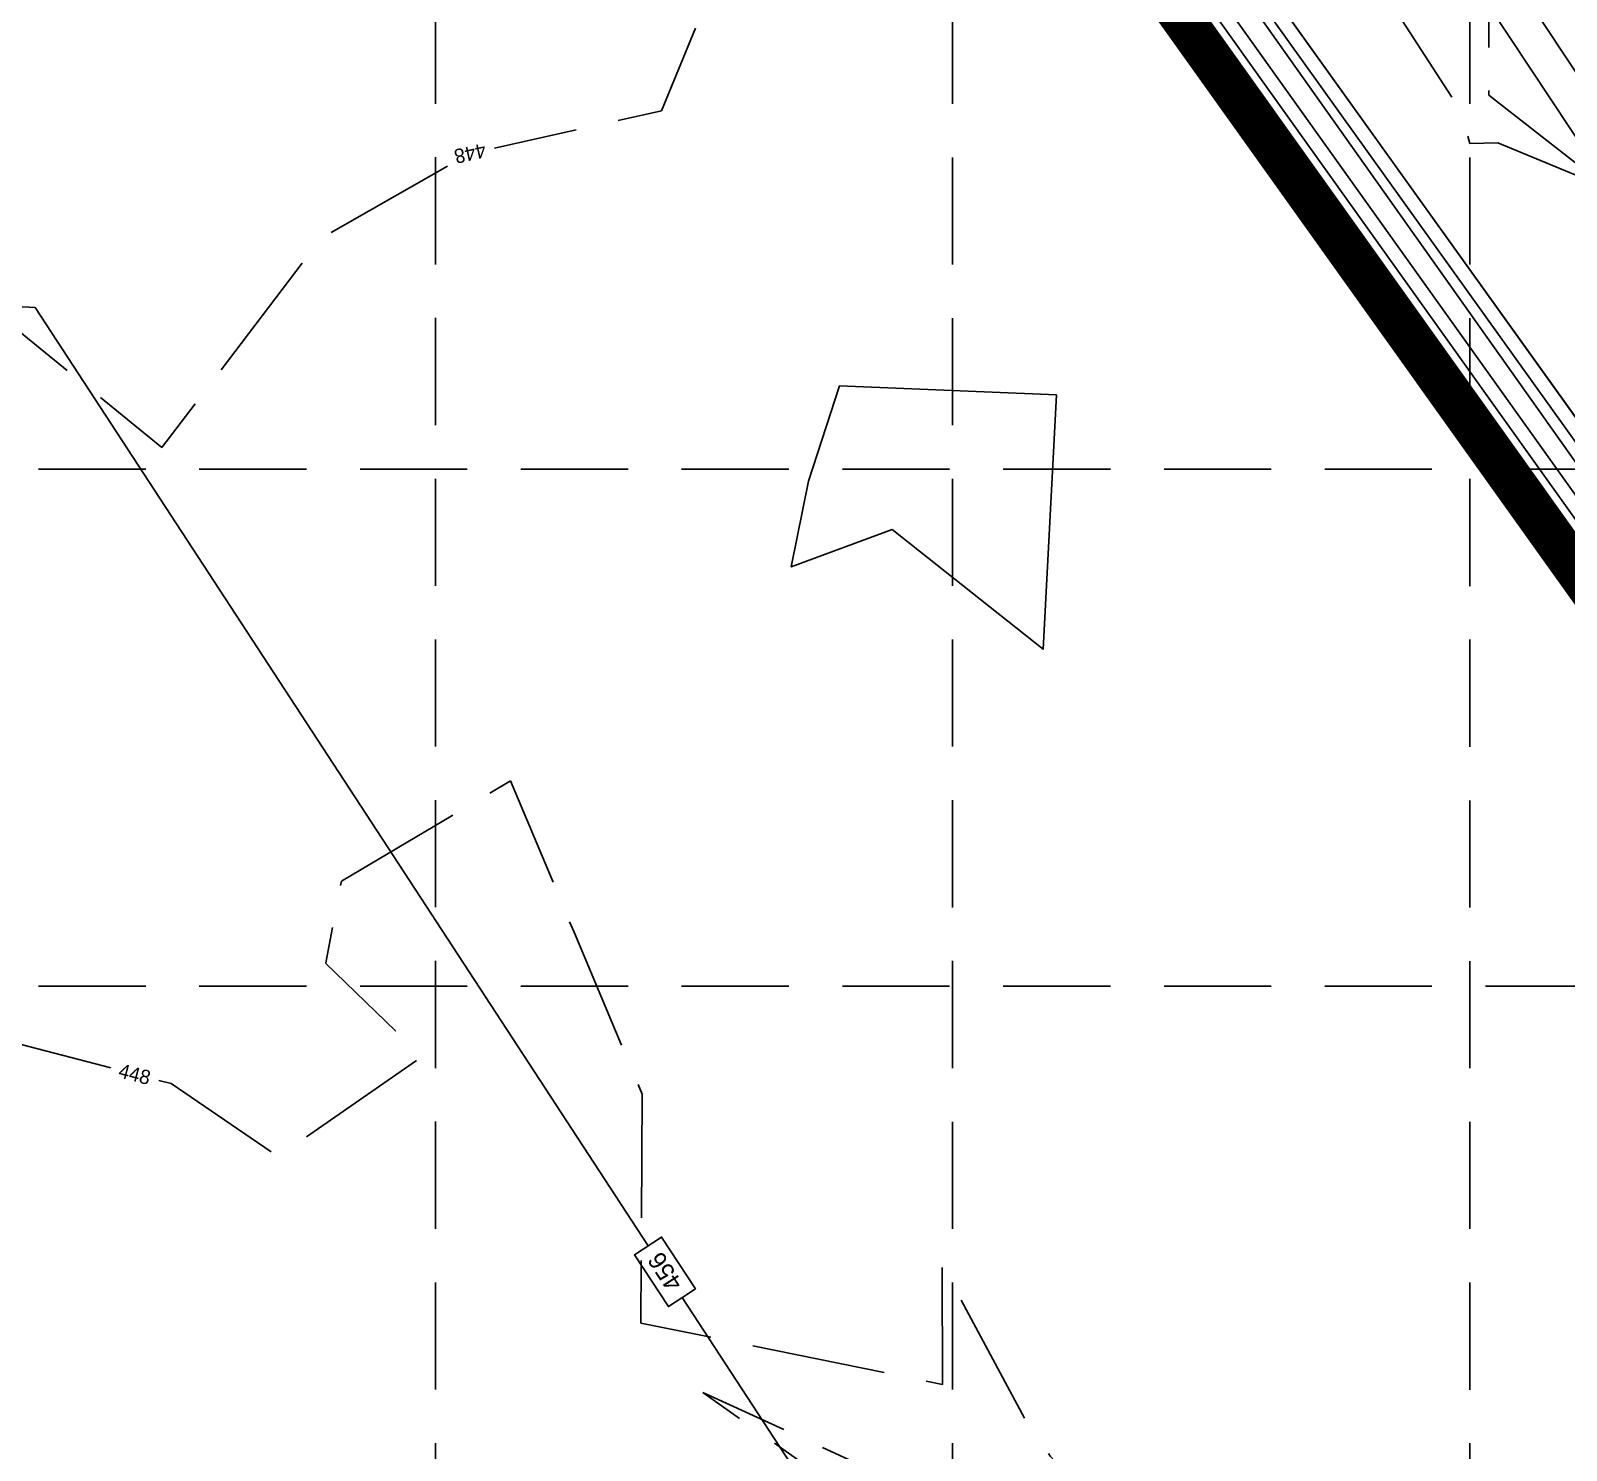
# Model space of a CAD drawing. Header units: inches. Extents: x 2439273 to 2445077, y 7048639 to 7057917.
# Drawn here: x 2441627.6 to 2442057.4, y 7053582.3 to 7053979.8 of the extents above; entities that cross this region are included whole.
import ezdxf
from ezdxf.enums import TextEntityAlignment as Align

# ---------------------------------------------------------------- set-up
doc = ezdxf.new("R2010")
doc.units = ezdxf.units.IN
doc.header["$LTSCALE"] = 300
doc.header["$MEASUREMENT"] = 0
for name, pattern in [('DASHED', [0.29, 0.25, -0.04]), ('DASHEDX2', [0.165, 0.125, -0.04]), ('HIDDEN', [0.375, 0.25, -0.125]), ('PHANTOM', [4.25, 3.5, -0.15, 0.15, -0.15, 0.15, -0.15])]:
    doc.linetypes.add(name, pattern=pattern)
for name, color, linetype in [('BOUNDARY', 24, 'PHANTOM'), ('DRAINAGE_AREA', 250, 'DASHEDX2'), ('EC', 43, 'DASHEDX2'), ('GRID', 254, 'HIDDEN'), ('new', 3, 'Continuous'), ('PC', 43, 'DASHEDX2')]:
    doc.layers.add(name, color=color, linetype=linetype)
doc.styles.add('symbol', font='symbol.shx')
doc.styles.add('TMODELF', font='tmodelf')
doc.linetypes.add('DEPRESSION', pattern='A,0.3,["%",symbol,S=0.05,R=180,X=0,Y=0],0.0001', length=0.3001)

msp = doc.modelspace()

# ---------------------------------------------------------------- linework, layer by layer
at = {"layer": 'BOUNDARY', "color": 7, "linetype": 'Continuous', "flags": 128}
for points in [[(2439892.07, 7053268.9), (2439901.69, 7054259.57), (2440742.68, 7054247.5), (2441794.56, 7054242.16), (2442795.54, 7052844.24), (2441884.27, 7052132.52)], [(2439892.07, 7053268.9), (2439901.69, 7054259.57), (2440742.68, 7054247.5), (2441794.56, 7054242.16), (2442795.54, 7052844.24), (2441884.27, 7052132.52)], [(2441887.27, 7052134.87), (2442552.74, 7052654.61), (2442674.12, 7053013.8), (2441794.56, 7054242.16), (2440742.68, 7054247.5), (2440741.35, 7054212.88), (2439984.36, 7054223.74)], [(2441887.27, 7052134.87), (2442552.74, 7052654.61), (2442674.12, 7053013.8), (2441794.56, 7054242.16), (2440742.68, 7054247.5), (2440741.35, 7054212.88), (2439984.36, 7054223.74)]]:
    msp.add_lwpolyline(points, dxfattribs=at)
at = {"layer": 'DRAINAGE_AREA', "color": 7, "linetype": 'DASHED', "const_width": 12, "flags": 128}
msp.add_lwpolyline([(2442339.33, 7052488.11), (2441944.32, 7053038.98), (2441425.83, 7053529.27), (2440720.64, 7053748.87), (2440182.82, 7053976.89), (2439984.74, 7054187.38), (2439927.07, 7054255.07), (2441797.82, 7054196.27), (2442649.46, 7053003.31), (2442524.18, 7052632.56), (2442339.33, 7052488.11)], close=True, dxfattribs=at)
at = {"layer": 'EC', "color": 43, "linetype": 'DASHEDX2', "flags": 128}
for points in [[(2441820.91, 7054285.36), (2441830.02, 7054284.16), (2441845.37, 7054283.98), (2441846.9, 7054283.14), (2441857.6, 7054275.85), (2441865.21, 7054266.39), (2441884.63, 7054239.92), (2441914.12, 7054198.96), (2441931.65, 7054173.23), (2441960.7, 7054132.78), (2441976.84, 7054109.8), (2441992.01, 7054090.33), (2441999.54, 7054080.85), (2442024.72, 7054048.55), (2442040.02, 7054024.43), (2442067.37, 7053983.22), (2442089.89, 7053951.91), (2442116.79, 7053916.33), (2442142.08, 7053882.12), (2442161.51, 7053856.75), (2442173.99, 7053835.52), (2442206.84, 7053784.74), (2442213.79, 7053788.09), (2442216.97, 7053785.4), (2442217.09, 7053781.99), (2442214.05, 7053785.36), (2442207.46, 7053778.05), (2442193.84, 7053779.71), (2442182.3, 7053774.23), (2442169.32, 7053809.23), (2442159.14, 7053829.16), (2442152.46, 7053847.43), (2442151.84, 7053850.96), (2442152.13, 7053852.36), (2442146.62, 7053861.78), (2442112.44, 7053908.72), (2442110.5, 7053911.36), (2442070.72, 7053967.7), (2442062.32, 7053980.26), (2442053.57, 7053992.28), (2442035.61, 7054017.67), (2442035.71, 7053961.76), (2442069.05, 7053935.61), (2442038.23, 7053948.36), (2442030.36, 7053948.2), (2442028.12, 7053956.79), (2441997.85, 7054003.6), (2441979.88, 7054040.77), (2442002.65, 7054064.84), (2441973.15, 7054107.45), (2441959.42, 7054125.78), (2441943.17, 7054146.41), (2441932.81, 7054110.75), (2441959.6, 7054056.11), (2441915.71, 7054093.35), (2441840.35, 7054053.31), (2441833.37, 7054028.28), (2441804.16, 7053957.33), (2441757.34, 7053946.92)], [(2441744.27, 7053941.83), (2441709.01, 7053921.78), (2441664.28, 7053863.09), (2441607.82, 7053909.03), (2441589.96, 7053921.32), (2441578.67, 7053904.2), (2441592.31, 7053894.17), (2441536.7, 7053778.38), (2441536.37, 7053722.04), (2441584.23, 7053714.02), (2441522.64, 7053666.53), (2441519.54, 7053665.26), (2441495.16, 7053669.12), (2441500.58, 7053691.43), (2441508.96, 7053699.74), (2441489.51, 7053722.43), (2441479.93, 7053769.31), (2441444.14, 7053771.96), (2441425.61, 7053744.14), (2441415.01, 7053718.5), (2441446.08, 7053713.3), (2441471.17, 7053687.52), (2441474.59, 7053661.74), (2441471.11, 7053659.2), (2441472.34, 7053651.6), (2441482.95, 7053646.85), (2441483.66, 7053641.92), (2441499.74, 7053629.14), (2441501.47, 7053596.47)], [(2441663.39, 7053685.87), (2441666.85, 7053684.96), (2441696.76, 7053664.56), (2441737.03, 7053692.5), (2441710.11, 7053718.73), (2441710.17, 7053718.8), (2441714.54, 7053741.61), (2441761.86, 7053769.73), (2441779.66, 7053727.35), (2441798.73, 7053682.02), (2441798.31, 7053617.94), (2441882.78, 7053600.71), (2441882.66, 7053634.26), (2441907.98, 7053586.95), (2441912.94, 7053580.69), (2441946.86, 7053544.12), (2441956.3, 7053544.67), (2441972.13, 7053551.67), (2441990.39, 7053517), (2442033.32, 7053473.11)], [(2441743.03, 7053297.01), (2441756.58, 7053268.91), (2441757.31, 7053266.94), (2441759.9, 7053262), (2441757.17, 7053265.39), (2441752.57, 7053267.54), (2441740.24, 7053276.85), (2441739.48, 7053273.65), (2441733.79, 7053268.5), (2441731.89, 7053260.77), (2441736.07, 7053243.63), (2441740.08, 7053228.6), (2441719.47, 7053248.44), (2441703.58, 7053272.52), (2441695.77, 7053281.92), (2441674.73, 7053314.77), (2441672.07, 7053318.28), (2441648.75, 7053355.22), (2441648.38, 7053355.73), (2441642.83, 7053364.59), (2441631.84, 7053372.24), (2441623.18, 7053394.57), (2441603.41, 7053424.73), (2441598.77, 7053434.18), (2441604.09, 7053438.01), (2441635.16, 7053460.01), (2441637.74, 7053458.91), (2441650.19, 7053461.98), (2441656.93, 7053467.24), (2441663.44, 7053467.29), (2441669.68, 7053471.07), (2441676.63, 7053474.94), (2441674.82, 7053478.59), (2441685.96, 7053481.37), (2441686.24, 7053486.93), (2441701.69, 7053524.08), (2441669.9, 7053542.32), (2441638.32, 7053552.26), (2441606.41, 7053557.09), (2441586.13, 7053560.31), (2441590.34, 7053567.72), (2441585.1, 7053591.05), (2441589.87, 7053649.3), (2441610.8, 7053698.08), (2441610.42, 7053699.73), (2441649.97, 7053689.38)]]:
    msp.add_lwpolyline(points, dxfattribs=at)
at = {"layer": 'EC', "color": 43, "linetype": 'DEPRESSION', "flags": 128}
msp.add_lwpolyline([(2441868.66, 7053840.11), (2441840.43, 7053829.63), (2441845.3, 7053853.62), (2441853.9, 7053880.31), (2441914.64, 7053877.78), (2441910.93, 7053806.59), (2441868.66, 7053840.11)], close=True, dxfattribs=at)
at = {"layer": 'EC', "color": 43, "linetype": 'DASHEDX2', "flags": 128}
msp.add_lwpolyline([(2441881.16, 7053566.84), (2441878.91, 7053570.73), (2441879.22, 7053571.01), (2441874.9, 7053571.3), (2441815.69, 7053598.52), (2441857.17, 7053569.11), (2441862.66, 7053563.67), (2441876.28, 7053569.08), (2441881.16, 7053566.84)], close=True, dxfattribs=at)
at = {"layer": 'GRID', "linetype": 'HIDDEN', "ltscale": 0.4}
for p, q in [((2441740.84, 7049369.33), (2441740.84, 7057765.42)), ((2441885.59, 7049369.31), (2441885.59, 7057765.42)), ((2442030.35, 7049369.28), (2442030.35, 7057765.42)), ((2439424.76, 7053857.05), (2444925.44, 7053857.05)), ((2439424.76, 7053712.29), (2444925.44, 7053712.29))]:
    msp.add_line(p, q, dxfattribs=at)
at = {"layer": 'new', "color": 3, "linetype": 'PHANTOM', "flags": 128}
msp.add_lwpolyline([(2439892.07, 7053268.9), (2439901.69, 7054259.57), (2440742.68, 7054247.5), (2441794.56, 7054242.16), (2442795.54, 7052844.24), (2441884.27, 7052132.52)], dxfattribs=at)
at = {"layer": 'new', "color": 3, "linetype": 'Continuous', "flags": 128}
msp.add_lwpolyline([(2441779.5, 7054254.83), (2442303.44, 7053515.31), (2442834.71, 7052772.31), (2442968.4, 7052588.05), (2442971.92, 7052583.19), (2442976.29, 7051251.69), (2442969.35, 7051245.64)], dxfattribs=at)
msp.add_lwpolyline([(2441779.5, 7054254.83), (2442303.44, 7053515.31), (2442834.71, 7052772.31), (2442968.4, 7052588.05), (2442971.92, 7052583.19), (2442976.29, 7051251.69), (2442969.35, 7051245.64)], dxfattribs=at)
at = {"layer": 'PC', "color": 24, "linetype": 'Continuous', "flags": 128}
for points in [[(2441809.85, 7054213.95), (2442469.61, 7053292.55), (2442563.52, 7053161.39), (2442621.6, 7053080.28), (2442621.83, 7053079.97), (2442644.58, 7053044.43)], [(2441805.65, 7054206.07), (2442653.71, 7053018.02)], [(2441803.55, 7054202.13), (2442650.31, 7053015.89)], [(2441801.45, 7054198.19), (2442646.92, 7053013.76)], [(2442760.56, 7052949.07), (2442663.67, 7053057.3), (2442495.93, 7053310.4), (2442311.72, 7053588.39), (2442127.5, 7053866.37), (2441943.28, 7054144.35), (2442138.12, 7053873.87), (2442332.95, 7053603.39), (2442527.78, 7053332.91), (2442527.73, 7053332.98), (2442722.61, 7053062.44), (2442792.66, 7052965.17)], [(2442755.35, 7052947.09), (2442655.54, 7053051.48), (2442487.77, 7053304.63), (2442303.55, 7053582.61), (2441933.47, 7054141.05)], [(2442643.52, 7053011.64), (2441898.71, 7054054.96)], [(2441800.4, 7053639.56), (2441628.82, 7053902.26), (2441325.65, 7053917.91)], [(2442200, 7053027.75), (2441809.88, 7053625.05)]]:
    msp.add_lwpolyline(points, dxfattribs=at)
msp.add_lwpolyline([(2441809.85, 7053625.02), (2441806.08, 7053622.56), (2441796.6, 7053637.07), (2441804.14, 7053641.99), (2441813.61, 7053627.48), (2441809.85, 7053625.02)], close=True, dxfattribs=at)

# ---------------------------------------------------------------- texts
at = {"layer": 'EC', "color": 43, "linetype": 'Continuous', "style": 'TMODELF'}
for rotation, p in [(192.5353, (2441750.57, 7053945.41)), (345.3296, (2441656.68, 7053687.62))]:
    msp.add_text('448', height=4, rotation=rotation, dxfattribs=at).set_placement(p, align=Align.MIDDLE_CENTER)
at = {"layer": 'new', "color": 7, "linetype": 'Continuous', "style": 'TMODELF'}
msp.add_text('DART  R.R.', height=30, rotation=305.3636, dxfattribs=at).set_placement((2442112.36, 7053981.97), align=Align.CENTER)
at = {"layer": 'PC', "color": 24, "linetype": 'Continuous', "style": 'TMODELF'}
msp.add_text('456', height=5, rotation=123.1501, dxfattribs=at).set_placement((2441807.2, 7053633.65), align=Align.CENTER)

doc.saveas('drawing.dxf')
